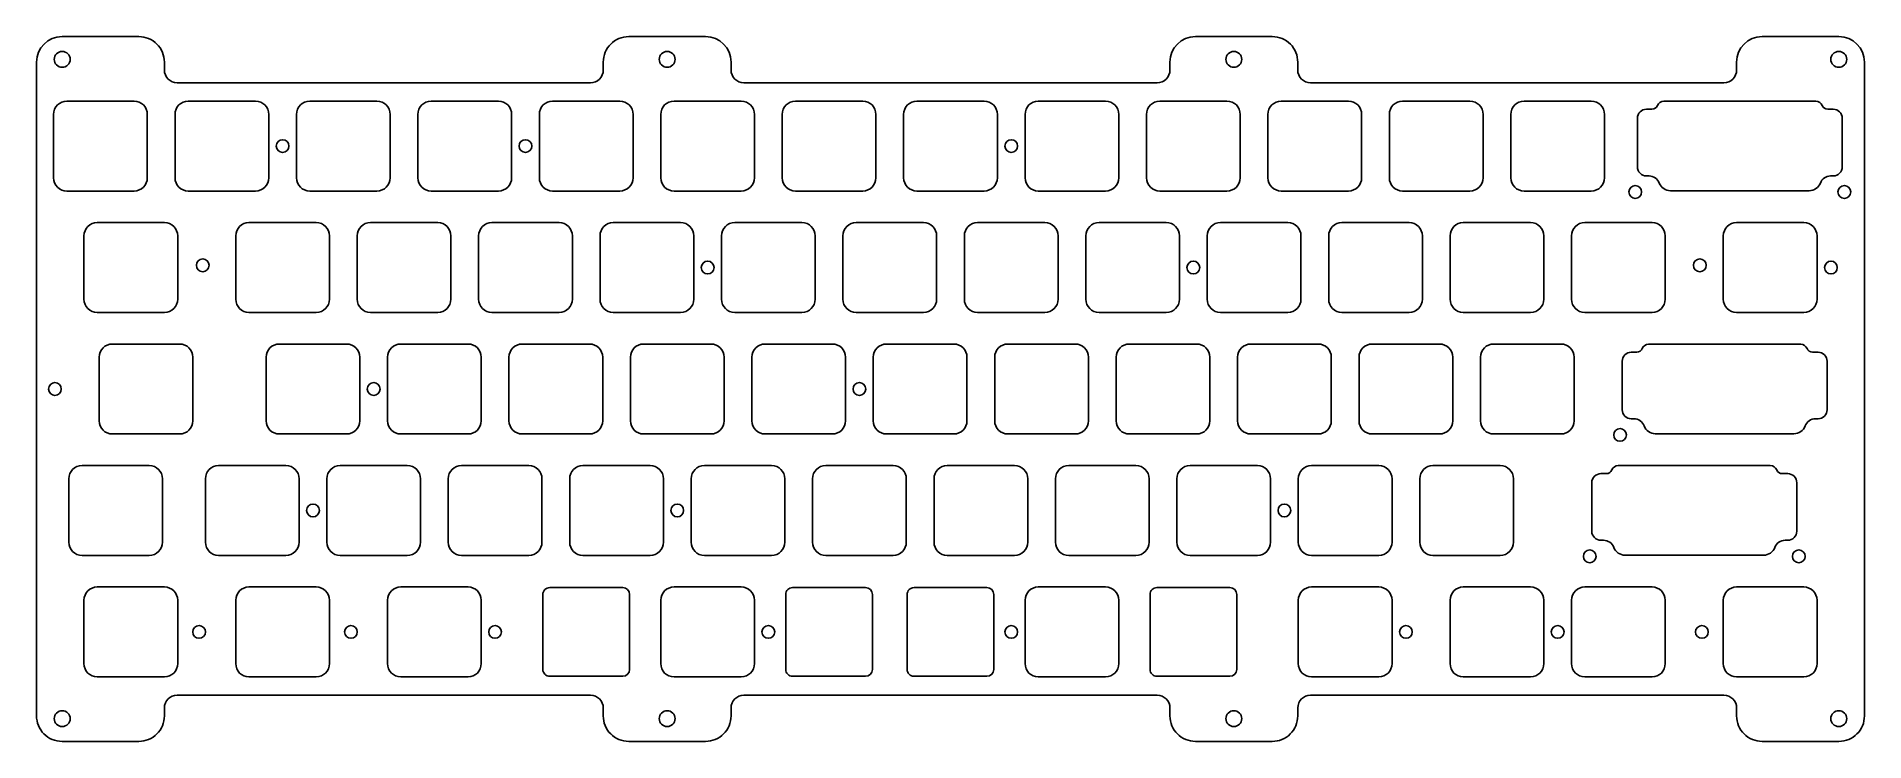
# Model space of a CAD drawing. Header units: millimetres. Extents: x -10 to 277, y -93 to 17.
import ezdxf

# ---------------------------------------------------------------- set-up
doc = ezdxf.new("R2010")
doc.units = ezdxf.units.MM
doc.header["$MEASUREMENT"] = 0
doc.layers.add('BLACK', color=7, linetype='CONTINUOUS')
doc.layers.add('Edge.Cuts', color=53, linetype='CONTINUOUS')

msp = doc.modelspace()

# ---------------------------------------------------------------- linework, layer by layer
at = {"layer": 'BLACK', "linetype": 'Continuous'}
for p, q in [((6.025031, 17.175069), (-6.031957, 17.175069)), ((94.925031, 17.175046), (82.875, 17.175046)), ((183.825031, 17.175023), (171.775031, 17.175023)), ((272.724931, 17.175023), (260.675031, 17.175023)), ((-10.025, 13.175074), (-10.025, -86.224978)), ((10.025, 11.925074), (10.025, 13.160652)), ((78.875, 13.175074), (78.875, 11.924974)), ((98.925, 11.925074), (98.925, 13.175074)), ((167.775, 13.174974), (167.775, 11.924974)), ((187.825, 11.925074), (187.825, 13.149777)), ((256.675, 13.174974), (256.675, 11.924974)), ((276.724973, -89.375126), (276.724973, 13.182457)), ((76.866546, 9.925023), (12.025131, 9.925023)), ((165.766546, 9.925023), (100.925131, 9.925023)), ((254.666546, 9.925023), (189.825131, 9.925023)), ((5.275, 7.05), (-5.275001, 7.05)), ((24.325, 7.05), (13.775, 7.05)), ((43.375, 7.05), (32.825, 7.05)), ((62.425, 7.05), (51.875, 7.05)), ((81.475, 7.05), (70.925, 7.05)), ((100.525, 7.05), (89.975, 7.05)), ((119.575, 7.05), (109.025, 7.05)), ((138.625, 7.05), (128.075, 7.05)), ((157.675, 7.05), (147.125, 7.05)), ((176.725, 7.05), (166.175, 7.05)), ((195.775, 7.05), (185.225, 7.05)), ((214.825, 7.05), (204.275, 7.05)), ((233.875, 7.05), (223.325, 7.05)), ((-7.35, 4.975001), (-7.35, -4.975001)), ((7.35, 4.975), (7.35, -4.975)), ((11.7, 4.975), (11.7, -4.975)), ((26.4, 4.975), (26.4, -4.975)), ((30.75, 4.975), (30.75, -4.975)), ((45.45, 4.975), (45.45, -4.975)), ((49.8, 4.975), (49.8, -4.975)), ((64.5, 4.975), (64.5, -4.975)), ((68.85, 4.975), (68.85, -4.975)), ((83.55, 4.975), (83.55, -4.975)), ((87.9, 4.975), (87.9, -4.975)), ((102.6, 4.975), (102.6, -4.975)), ((106.95, 4.975), (106.95, -4.975)), ((121.65, 4.975), (121.65, -4.975)), ((126, 4.975), (126, -4.975)), ((140.7, 4.975), (140.7, -4.975)), ((145.05, 4.975), (145.05, -4.975)), ((159.75, 4.975), (159.75, -4.975)), ((164.1, 4.975), (164.1, -4.975)), ((178.8, 4.975), (178.8, -4.975)), ((183.15, 4.975), (183.15, -4.975)), ((197.85, 4.975), (197.85, -4.975)), ((202.2, 4.975), (202.2, -4.975)), ((216.9, 4.975), (216.9, -4.975)), ((221.25, 4.975), (221.25, -4.975)), ((235.95, 4.975), (235.95, -4.975)), ((5.275, -7.05), (-5.275, -7.05)), ((24.325, -7.05), (13.775, -7.05)), ((43.375, -7.05), (32.825, -7.05)), ((62.425, -7.05), (51.875, -7.05)), ((81.475, -7.05), (70.925, -7.05)), ((100.525, -7.05), (89.975, -7.05)), ((119.575, -7.05), (109.025, -7.05)), ((138.625, -7.05), (128.075, -7.05)), ((157.675, -7.05), (147.125, -7.05)), ((176.725, -7.05), (166.175, -7.05)), ((195.775, -7.05), (185.225, -7.05)), ((214.825, -7.05), (204.275, -7.05)), ((233.875, -7.05), (223.325, -7.05)), ((-2.587499, -14.074999), (-2.587499, -24.025001)), ((10.0375, -12), (-0.5125, -12)), ((12.1125, -14.075), (12.112501, -14.075)), ((12.112501, -14.075), (12.112501, -24.025)), ((21.225, -14.075), (21.225, -24.025)), ((33.85, -12), (23.3, -12)), ((35.925, -14.075), (35.925, -24.025)), ((40.275, -14.075), (40.275, -24.025)), ((52.9, -12), (42.35, -12)), ((54.975, -14.075), (54.975, -24.025)), ((59.325, -14.075), (59.325, -24.025)), ((71.95, -12), (61.4, -12)), ((74.025, -14.075), (74.025, -24.025)), ((78.375, -14.075), (78.375, -24.025)), ((91, -12), (80.45, -12)), ((93.075, -14.075), (93.075, -24.025)), ((97.425, -14.075), (97.425, -24.025)), ((110.05, -12), (99.5, -12)), ((112.125, -14.075), (112.125, -24.025)), ((116.475, -14.075), (116.475, -24.025)), ((129.1, -12), (118.55, -12)), ((131.175, -14.075), (131.175, -24.025)), ((135.525, -14.075), (135.525, -24.025)), ((148.15, -12), (137.6, -12)), ((150.225, -14.075), (150.225, -24.025)), ((154.575, -14.075), (154.575, -24.025)), ((167.2, -12), (156.65, -12)), ((169.275, -14.075), (169.275, -24.025)), ((173.625, -14.075), (173.625, -24.025)), ((186.25, -12), (175.7, -12)), ((188.325, -14.075), (188.325, -24.025)), ((192.675, -14.075), (192.675, -24.025)), ((205.3, -12), (194.75, -12)), ((207.375, -14.075), (207.375, -24.025)), ((211.725, -14.075), (211.725, -24.025)), ((224.35, -12), (213.8, -12)), ((226.425, -14.075), (226.425, -24.025)), ((230.775, -14.075), (230.775, -24.025)), ((243.4, -12), (232.85, -12)), ((245.475, -14.075), (245.475, -24.025)), ((10.0375, -26.1), (-0.5125, -26.1)), ((33.85, -26.1), (23.3, -26.1)), ((52.9, -26.1), (42.35, -26.1)), ((71.95, -26.1), (61.4, -26.1)), ((91, -26.1), (80.45, -26.1)), ((110.05, -26.1), (99.5, -26.1)), ((129.1, -26.1), (118.55, -26.1)), ((148.15, -26.1), (137.6, -26.1)), ((167.2, -26.1), (156.65, -26.1)), ((186.25, -26.1), (175.7, -26.1)), ((205.3, -26.1), (194.75, -26.1)), ((224.35, -26.1), (213.8, -26.1)), ((243.4, -26.1), (232.85, -26.1)), ((12.41875, -31.05), (1.868749, -31.05)), ((38.6125, -31.05), (28.0625, -31.05)), ((57.6625, -31.05), (47.1125, -31.05)), ((76.7125, -31.05), (66.1625, -31.05)), ((95.7625, -31.05), (85.2125, -31.05)), ((114.8125, -31.05), (104.2625, -31.05)), ((133.8625, -31.05), (123.3125, -31.05)), ((152.9125, -31.05), (142.3625, -31.05)), ((171.9625, -31.05), (161.4125, -31.05)), ((191.0125, -31.05), (180.4625, -31.05)), ((210.0625, -31.05), (199.5125, -31.05)), ((229.1125, -31.05), (218.5625, -31.05)), ((-0.20625, -33.125), (-0.20625, -43.075001)), ((14.49375, -33.125), (14.49375, -43.075)), ((25.9875, -33.125), (25.9875, -43.075)), ((40.6875, -33.125), (40.6875, -43.075)), ((45.0375, -33.125), (45.0375, -43.075)), ((59.7375, -33.125), (59.7375, -43.075)), ((64.0875, -33.125), (64.0875, -43.075)), ((78.7875, -33.125), (78.7875, -43.075)), ((83.1375, -33.125), (83.1375, -43.075)), ((97.8375, -33.125), (97.8375, -43.075)), ((102.1875, -33.125), (102.1875, -43.075)), ((116.8875, -33.125), (116.8875, -43.075)), ((121.2375, -33.125), (121.2375, -43.075)), ((135.9375, -33.125), (135.9375, -43.075)), ((140.2875, -33.125), (140.2875, -43.075)), ((154.9875, -33.125), (154.9875, -43.075)), ((159.3375, -33.125), (159.3375, -43.075)), ((174.0375, -33.125), (174.0375, -43.075)), ((178.3875, -33.125), (178.3875, -43.075)), ((193.0875, -33.125), (193.0875, -43.075)), ((197.4375, -33.125), (197.4375, -43.075)), ((212.1375, -33.125), (212.1375, -43.075)), ((216.4875, -33.125), (216.4875, -43.075)), ((231.1875, -33.125), (231.1875, -43.075)), ((12.41875, -45.15), (1.86875, -45.15)), ((38.6125, -45.15), (28.0625, -45.15)), ((57.6625, -45.15), (47.1125, -45.15)), ((76.7125, -45.15), (66.1625, -45.15)), ((95.7625, -45.15), (85.2125, -45.15)), ((114.8125, -45.15), (104.2625, -45.15)), ((133.8625, -45.15), (123.3125, -45.15)), ((152.9125, -45.15), (142.3625, -45.15)), ((171.9625, -45.15), (161.4125, -45.15)), ((191.0125, -45.15), (180.4625, -45.15)), ((210.0625, -45.15), (199.5125, -45.15)), ((229.1125, -45.15), (218.5625, -45.15)), ((7.656226, -50.099999), (-2.893775, -50.099999)), ((29.087476, -50.099999), (18.537516, -50.099999)), ((48.1375, -50.1), (37.5875, -50.1)), ((67.1875, -50.1), (56.6375, -50.1)), ((86.2375, -50.1), (75.6875, -50.1)), ((105.2875, -50.1), (94.7375, -50.1)), ((124.3375, -50.1), (113.7875, -50.1)), ((143.3875, -50.1), (132.8375, -50.1)), ((162.4375, -50.1), (151.8875, -50.1)), ((181.4875, -50.1), (170.9375, -50.1)), ((200.5375, -50.1), (189.9875, -50.1)), ((219.5875, -50.1), (209.0375, -50.1)), ((-4.968774, -52.174998), (-4.968774, -62.124999)), ((9.731226, -52.174999), (9.731226, -62.124999)), ((16.4625, -52.175019), (16.4625, -62.134768)), ((31.162476, -52.174999), (31.1625, -52.174999)), ((31.1625, -52.174999), (31.1625, -62.124999)), ((35.5125, -52.175), (35.5125, -62.125)), ((50.2125, -52.175), (50.2125, -62.125)), ((54.5625, -52.175), (54.5625, -62.125)), ((69.2625, -52.175), (69.2625, -62.125)), ((73.6125, -52.175), (73.6125, -62.125)), ((88.3125, -52.175), (88.3125, -62.125)), ((92.6625, -52.175), (92.6625, -62.125)), ((107.3625, -52.175), (107.3625, -62.125)), ((111.7125, -52.175), (111.7125, -62.125)), ((126.4125, -52.175), (126.4125, -62.125)), ((130.7625, -52.175), (130.7625, -62.125)), ((145.4625, -52.175), (145.4625, -62.125)), ((149.8125, -52.175), (149.8125, -62.125)), ((164.5125, -52.175), (164.5125, -62.125)), ((168.8625, -52.175), (168.8625, -62.125)), ((183.5625, -52.175), (183.5625, -62.125)), ((187.9125, -52.175), (187.9125, -62.125)), ((202.6125, -52.175), (202.6125, -62.125)), ((206.9625, -52.175), (206.9625, -62.125)), ((221.6625, -52.175), (221.6625, -62.125)), ((7.656226, -64.199999), (-2.893775, -64.199999)), ((29.077707, -64.199999), (18.537476, -64.199999)), ((48.1375, -64.2), (37.5875, -64.2)), ((67.1875, -64.2), (56.6375, -64.2)), ((86.2375, -64.2), (75.6875, -64.2)), ((105.2875, -64.2), (94.7375, -64.2)), ((124.3375, -64.2), (113.7875, -64.2)), ((143.3875, -64.2), (132.8375, -64.2)), ((162.4375, -64.2), (151.8875, -64.2)), ((181.4875, -64.2), (170.9375, -64.2)), ((200.5375, -64.2), (189.9875, -64.2)), ((219.5875, -64.2), (209.0375, -64.2)), ((-2.587499, -71.225), (-2.587499, -81.175001)), ((10.037501, -69.15), (-0.5125, -69.15)), ((12.112501, -71.225), (12.112501, -81.175)), ((21.225, -71.225), (21.225, -81.175001)), ((33.85, -69.15), (23.299999, -69.15)), ((35.925, -71.225), (35.925, -81.175)), ((45.0375, -71.225), (45.0375, -81.175001)), ((57.6625, -69.15), (47.112499, -69.15)), ((59.7375, -71.225), (59.7375, -81.175)), ((69.4, -82.075), (69.4, -70.325)), ((70.475, -69.25), (81.925, -69.25)), ((83, -70.325), (83, -82.075)), ((87.9, -71.225), (87.9, -81.175001)), ((100.525, -69.15), (89.974999, -69.15)), ((102.6, -71.225), (102.6, -81.175)), ((107.5, -82.075), (107.5, -70.325)), ((108.575, -69.25), (120.025, -69.25)), ((121.1, -70.325), (121.1, -82.075)), ((126.55, -82.075), (126.55, -70.325)), ((127.625, -69.25), (139.075, -69.25)), ((140.15, -70.325), (140.15, -82.075)), ((145.05, -71.225), (145.05, -81.175001)), ((157.675, -69.15), (147.124999, -69.15)), ((159.75, -71.225), (159.75, -81.175)), ((164.65, -82.075), (164.65, -70.325)), ((165.725, -69.25), (177.175, -69.25)), ((178.25, -70.325), (178.25, -82.075)), ((187.9125, -71.225), (187.9125, -81.175001)), ((200.5375, -69.15), (189.987499, -69.15)), ((202.6125, -71.225), (202.6125, -81.175)), ((211.725, -71.225), (211.725, -81.175001)), ((224.35, -69.15), (213.799999, -69.15)), ((226.425, -71.225), (226.425, -81.175)), ((230.775, -71.225), (230.775, -81.175001)), ((243.4, -69.15), (232.849999, -69.15)), ((245.475, -71.225), (245.475, -81.175)), ((254.5875, -71.225), (254.5875, -81.175001)), ((267.2125, -69.15), (256.662499, -69.15)), ((269.2875, -71.225), (269.2875, -81.175)), ((81.925, -83.15), (70.475, -83.15)), ((120.025, -83.15), (108.575, -83.15)), ((139.075, -83.15), (127.625, -83.15)), ((177.175, -83.15), (165.725, -83.15)), ((10.037501, -83.25), (-0.512499, -83.25)), ((33.85, -83.25), (23.3, -83.25)), ((57.6625, -83.25), (47.1125, -83.25)), ((100.525, -83.25), (89.975, -83.25)), ((157.675, -83.25), (147.125, -83.25)), ((200.5375, -83.25), (189.9875, -83.25)), ((224.35, -83.25), (213.8, -83.25)), ((243.4, -83.25), (232.85, -83.25)), ((267.2125, -83.25), (256.6625, -83.25)), ((-10.025, -86.224978), (-10.02493, -89.342032)), ((10.025, -89.375026), (10.025, -88.125026)), ((12.025031, -86.124977), (76.875131, -86.124977)), ((78.875, -88.142814), (78.875, -89.356596)), ((98.925, -89.375026), (98.925, -88.125026)), ((100.925031, -86.124977), (165.775131, -86.124977)), ((167.775, -88.142814), (167.775, -89.374926)), ((187.825, -89.375026), (187.825, -88.125026)), ((189.825031, -86.124977), (254.675131, -86.124977)), ((256.675, -88.142814), (256.675, -89.374926)), ((-6.024869, -93.375023), (6.025, -93.375023)), ((82.875131, -93.375), (94.925, -93.375)), ((171.775031, -93.374977), (183.81337, -93.374977)), ((260.675031, -93.374977), (272.724973, -93.374977))]:
    msp.add_line(p, q, dxfattribs=at)
at = {"layer": 'BLACK'}
for centre, radius in [((-6, 13.600046), 1.25), ((88.9, 13.600046), 1.25), ((177.8, 13.600046), 1.25), ((272.7, 13.600046), 1.25), ((28.575, 0), 1), ((66.675, 0), 1), ((142.875, 0), 1), ((16.04875, -18.7), 1), ((95.25, -19.05), 1), ((171.45, -19.05), 1), ((250.9012, -18.7), 1), ((-7.14375, -38.1), 1), ((42.8625, -38.1), 1), ((119.0625, -38.1), 1), ((33.3375, -57.15), 1), ((90.4875, -57.15), 1), ((185.7375, -57.15), 1), ((15.478125, -76.2), 1), ((39.290625, -76.2), 1), ((61.9125, -76.2), 1), ((104.775, -76.2), 1), ((142.875, -76.2), 1), ((204.7875, -76.2), 1), ((228.6, -76.2), 1), ((251.221875, -76.2), 1), ((-6, -89.8), 1.25), ((88.9, -89.8), 1.25), ((177.8, -89.8), 1.25), ((272.7, -89.8), 1.25)]:
    msp.add_circle(centre, radius, dxfattribs=at)
for centre, radius, start, end in [((-6.025069, 13.175074), 3.999931, 90.09866336, 180), ((6.025031, 13.175074), 3.999995, 359.79341936, 90), ((82.874931, 13.175074), 3.999931, 89.99901164, 180), ((94.925031, 13.175074), 3.999972, 0, 90), ((171.775031, 13.174974), 4.000031, 90, 180), ((183.825031, 13.174974), 4.000049, 359.63908154, 90), ((260.675031, 13.174974), 4.000031, 90, 180), ((272.724931, 13.174974), 4.000049, 0.10718483, 90), ((12.025031, 11.924974), 1.999951, 179.99713514, 270.00286486), ((76.875031, 11.924974), 1.999969, 269.75691816, 0), ((100.925031, 11.924974), 1.999951, 179.99713514, 270.00286486), ((165.775031, 11.924974), 1.999969, 269.75691816, 0), ((189.825031, 11.924974), 1.999951, 179.99713514, 270.00286486), ((254.675031, 11.924974), 1.999969, 269.75691816, 0), ((-5.275001, 4.975001), 2.074999, 90, 180), ((5.275, 4.975), 2.075, 0, 90), ((13.775, 4.975), 2.075, 90, 180), ((24.325, 4.975), 2.075, 0, 90), ((32.825, 4.975), 2.075, 90, 180), ((43.375, 4.975), 2.075, 0, 90), ((51.875, 4.975), 2.075, 90, 180), ((62.425, 4.975), 2.075, 0, 90), ((70.925, 4.975), 2.075, 90, 180), ((81.475, 4.975), 2.075, 0, 90), ((89.975, 4.975), 2.075, 90, 180), ((100.525, 4.975), 2.075, 0, 90), ((109.025, 4.975), 2.075, 90, 180), ((119.575, 4.975), 2.075, 0, 90), ((128.075, 4.975), 2.075, 90, 180), ((138.625, 4.975), 2.075, 0, 90), ((147.125, 4.975), 2.075, 90, 180), ((157.675, 4.975), 2.075, 0, 90), ((166.175, 4.975), 2.075, 90, 180), ((176.725, 4.975), 2.075, 0, 90), ((185.225, 4.975), 2.075, 90, 180), ((195.775, 4.975), 2.075, 0, 90), ((204.275, 4.975), 2.075, 90, 180), ((214.825, 4.975), 2.075, 0, 90), ((223.325, 4.975), 2.075, 90, 180), ((233.875, 4.975), 2.075, 0, 90), ((-5.275001, -4.975001), 2.074999, 180, 270.00002761), ((5.275, -4.975), 2.075, 270, 0), ((13.775, -4.975), 2.075, 180, 270), ((24.325, -4.975), 2.075, 270, 0), ((32.825, -4.975), 2.075, 180, 270), ((43.375, -4.975), 2.075, 270, 0), ((51.875, -4.975), 2.075, 180, 270), ((62.425, -4.975), 2.075, 270, 0), ((70.925, -4.975), 2.075, 180, 270), ((81.475, -4.975), 2.075, 270, 0), ((89.975, -4.975), 2.075, 180, 270), ((100.525, -4.975), 2.075, 270, 0), ((109.025, -4.975), 2.075, 180, 270), ((119.575, -4.975), 2.075, 270, 0), ((128.075, -4.975), 2.075, 180, 270), ((138.625, -4.975), 2.075, 270, 0), ((147.125, -4.975), 2.075, 180, 270), ((157.675, -4.975), 2.075, 270, 0), ((166.175, -4.975), 2.075, 180, 270), ((176.725, -4.975), 2.075, 270, 0), ((185.225, -4.975), 2.075, 180, 270), ((195.775, -4.975), 2.075, 270, 0), ((204.275, -4.975), 2.075, 180, 270), ((214.825, -4.975), 2.075, 270, 0), ((223.325, -4.975), 2.075, 180, 270), ((233.875, -4.975), 2.075, 270, 0), ((-0.5125, -14.074999), 2.074999, 90, 180), ((10.0375, -14.075), 2.075, 0, 90), ((23.3, -14.075), 2.075, 90, 180), ((33.85, -14.075), 2.075, 0, 90), ((42.35, -14.075), 2.075, 90, 180), ((52.9, -14.075), 2.075, 0, 90), ((61.4, -14.075), 2.075, 90, 180), ((71.95, -14.075), 2.075, 0, 90), ((80.45, -14.075), 2.075, 90, 180), ((91, -14.075), 2.075, 0, 90), ((99.5, -14.075), 2.075, 90, 180), ((110.05, -14.075), 2.075, 0, 90), ((118.55, -14.075), 2.075, 90, 180), ((129.1, -14.075), 2.075, 0, 90), ((137.6, -14.075), 2.075, 90, 180), ((148.15, -14.075), 2.075, 0, 90), ((156.65, -14.075), 2.075, 90, 180), ((167.2, -14.075), 2.075, 0, 90), ((175.7, -14.075), 2.075, 90, 180), ((186.25, -14.075), 2.075, 0, 90), ((194.75, -14.075), 2.075, 90, 180), ((205.3, -14.075), 2.075, 0, 90), ((213.8, -14.075), 2.075, 90, 180), ((224.35, -14.075), 2.075, 0, 90), ((232.85, -14.075), 2.075, 90, 180), ((243.4, -14.075), 2.075, 0, 90), ((-0.5125, -24.025001), 2.074999, 180, 270), ((10.0375, -24.025), 2.075001, 270, 0), ((23.3, -24.025), 2.075, 180, 270), ((33.85, -24.025), 2.075, 270, 0), ((42.35, -24.025), 2.075, 180, 270), ((52.9, -24.025), 2.075, 270, 0), ((61.4, -24.025), 2.075, 180, 270), ((71.95, -24.025), 2.075, 270, 0), ((80.45, -24.025), 2.075, 180, 270), ((91, -24.025), 2.075, 270, 0), ((99.5, -24.025), 2.075, 180, 270), ((110.05, -24.025), 2.075, 270, 0), ((118.55, -24.025), 2.075, 180, 270), ((129.1, -24.025), 2.075, 270, 0), ((137.6, -24.025), 2.075, 180, 270), ((148.15, -24.025), 2.075, 270, 0), ((156.65, -24.025), 2.075, 180, 270), ((167.2, -24.025), 2.075, 270, 0), ((175.7, -24.025), 2.075, 180, 270), ((186.25, -24.025), 2.075, 270, 0), ((194.75, -24.025), 2.075, 180, 270), ((205.3, -24.025), 2.075, 270, 0), ((213.8, -24.025), 2.075, 180, 270), ((224.35, -24.025), 2.075, 270, 0), ((232.85, -24.025), 2.075, 180, 270), ((243.4, -24.025), 2.075, 270, 0), ((1.868754, -33.125004), 2.075004, 90.00013806, 179.99988955), ((12.41875, -33.125), 2.075, 0, 90), ((28.0625, -33.125), 2.075, 90, 180), ((38.6125, -33.125), 2.075, 0, 90), ((47.1125, -33.125), 2.075, 90, 180), ((57.6625, -33.125), 2.075, 0, 90), ((66.1625, -33.125), 2.075, 90, 180), ((76.7125, -33.125), 2.075, 0, 90), ((85.2125, -33.125), 2.075, 90, 180), ((95.7625, -33.125), 2.075, 0, 90), ((104.2625, -33.125), 2.075, 90, 180), ((114.8125, -33.125), 2.075, 0, 90), ((123.3125, -33.125), 2.075, 90, 180), ((133.8625, -33.125), 2.075, 0, 90), ((142.3625, -33.125), 2.075, 90, 180), ((152.9125, -33.125), 2.075, 0, 90), ((161.4125, -33.125), 2.075, 90, 180), ((171.9625, -33.125), 2.075, 0, 90), ((180.4625, -33.125), 2.075, 90, 180), ((191.0125, -33.125), 2.075, 0, 90), ((199.5125, -33.125), 2.075, 90, 180), ((210.0625, -33.125), 2.075, 0, 90), ((218.5625, -33.125), 2.075, 90, 180), ((229.1125, -33.125), 2.075, 0, 90), ((1.868752, -43.074998), 2.075002, 180.00008284, 269.99994478), ((12.41875, -43.075), 2.075, 270, 0), ((28.0625, -43.075), 2.075, 180, 270), ((38.6125, -43.075), 2.075, 270, 0), ((47.1125, -43.075), 2.075, 180, 270), ((57.6625, -43.075), 2.075, 270, 0), ((66.1625, -43.075), 2.075, 180, 270), ((76.7125, -43.075), 2.075, 270, 0), ((85.2125, -43.075), 2.075, 180, 270), ((95.7625, -43.075), 2.075, 270, 0), ((104.2625, -43.075), 2.075, 180, 270), ((114.8125, -43.075), 2.075, 270, 0), ((123.3125, -43.075), 2.075, 180, 270), ((133.8625, -43.075), 2.075, 270, 0), ((142.3625, -43.075), 2.075, 180, 270), ((152.9125, -43.075), 2.075, 270, 0), ((161.4125, -43.075), 2.075, 180, 270), ((171.9625, -43.075), 2.075, 270, 0), ((180.4625, -43.075), 2.075, 180, 270), ((191.0125, -43.075), 2.075, 270, 0), ((199.5125, -43.075), 2.075, 180, 270), ((210.0625, -43.075), 2.075, 270, 0), ((218.5625, -43.075), 2.075, 180, 270), ((229.1125, -43.075), 2.075, 270, 0), ((-2.893775, -52.174998), 2.074999, 90, 180), ((7.656226, -52.174999), 2.075, 0, 90), ((18.537516, -52.175019), 2.075016, 90, 180), ((29.087476, -52.174999), 2.075, 0, 90), ((37.5875, -52.175), 2.075, 90, 180), ((48.1375, -52.175), 2.075, 0, 90), ((56.6375, -52.175), 2.075, 90, 180), ((67.1875, -52.175), 2.075, 0, 90), ((75.6875, -52.175), 2.075, 90, 180), ((86.2375, -52.175), 2.075, 0, 90), ((94.7375, -52.175), 2.075, 90, 180), ((105.2875, -52.175), 2.075, 0, 90), ((113.7875, -52.175), 2.075, 90, 180), ((124.3375, -52.175), 2.075, 0, 90), ((132.8375, -52.175), 2.075, 90, 180), ((143.3875, -52.175), 2.075, 0, 90), ((151.8875, -52.175), 2.075, 90, 180), ((162.4375, -52.175), 2.075, 0, 90), ((170.9375, -52.175), 2.075, 90, 180), ((181.4875, -52.175), 2.075, 0, 90), ((189.9875, -52.175), 2.075, 90, 180), ((200.5375, -52.175), 2.075, 0, 90), ((209.0375, -52.175), 2.075, 90, 180), ((219.5875, -52.175), 2.075, 0, 90), ((-2.893775, -62.125), 2.074999, 179.99997239, 270), ((7.656226, -62.124999), 2.075, 270, 0), ((18.537476, -62.124999), 2.075, 180.2697469, 270), ((29.087476, -62.124999), 2.075024, 269.73025622, 0), ((37.5875, -62.125), 2.075, 180, 270), ((48.1375, -62.125), 2.075, 270, 0), ((56.6375, -62.125), 2.075, 180, 270), ((67.1875, -62.125), 2.075, 270, 0), ((75.6875, -62.125), 2.075, 180, 270), ((86.2375, -62.125), 2.075, 270, 0), ((94.7375, -62.125), 2.075, 180, 270), ((105.2875, -62.125), 2.075, 270, 0), ((113.7875, -62.125), 2.075, 180, 270), ((124.3375, -62.125), 2.075, 270, 0), ((132.8375, -62.125), 2.075, 180, 270), ((143.3875, -62.125), 2.075, 270, 0), ((151.8875, -62.125), 2.075, 180, 270), ((162.4375, -62.125), 2.075, 270, 0), ((170.9375, -62.125), 2.075, 180, 270), ((181.4875, -62.125), 2.075, 270, 0), ((189.9875, -62.125), 2.075, 180, 270), ((200.5375, -62.125), 2.075, 270, 0), ((209.0375, -62.125), 2.075, 180, 270), ((219.5875, -62.125), 2.075, 270, 0), ((-0.512495, -71.225004), 2.075004, 90.00013806, 179.99988955), ((10.037501, -71.225), 2.075, 0, 90), ((23.300004, -71.225004), 2.075004, 90.00013806, 179.99988955), ((33.85, -71.225), 2.075, 0, 90), ((47.112504, -71.225004), 2.075004, 90.00013806, 179.99988955), ((57.6625, -71.225), 2.075, 0, 90), ((70.474999, -70.324999), 1.074999, 89.9999467, 180.0000533), ((81.925, -70.325), 1.075, 0, 90), ((89.975004, -71.225004), 2.075004, 90.00013806, 179.99988955), ((100.525, -71.225), 2.075, 0, 90), ((108.574999, -70.324999), 1.074999, 89.9999467, 180.0000533), ((120.025, -70.325), 1.075, 0, 90), ((127.624999, -70.324999), 1.074999, 89.9999467, 180.0000533), ((139.075, -70.325), 1.075, 0, 90), ((147.125004, -71.225004), 2.075004, 90.00013806, 179.99988955), ((157.675, -71.225), 2.075, 0, 90), ((165.724999, -70.324999), 1.074999, 89.9999467, 180.0000533), ((177.175, -70.325), 1.075, 0, 90), ((189.987504, -71.225004), 2.075004, 90.00013806, 179.99988955), ((200.5375, -71.225), 2.075, 0, 90), ((213.800004, -71.225004), 2.075004, 90.00013806, 179.99988955), ((224.35, -71.225), 2.075, 0, 90), ((232.850004, -71.225004), 2.075004, 90.00013806, 179.99988955), ((243.4, -71.225), 2.075, 0, 90), ((256.662504, -71.225004), 2.075004, 90.00013806, 179.99988955), ((267.2125, -71.225), 2.075, 0, 90), ((-0.512497, -81.174998), 2.075002, 180.00008284, 269.99994478), ((10.037501, -81.175), 2.075, 270, 0), ((23.300002, -81.174998), 2.075002, 180.00008284, 269.99994478), ((33.85, -81.175), 2.075, 270, 0), ((47.112502, -81.174998), 2.075002, 180.00008284, 269.99994478), ((57.6625, -81.175), 2.075, 270, 0), ((70.474999, -82.075001), 1.074999, 179.9999467, 270.0000533), ((81.925, -82.075), 1.075, 270, 0), ((89.975002, -81.174998), 2.075002, 180.00008284, 269.99994478), ((100.525, -81.175), 2.075, 270, 0), ((108.574999, -82.075001), 1.074999, 179.9999467, 270.0000533), ((120.025, -82.075), 1.075, 270, 0), ((127.624999, -82.075001), 1.074999, 179.9999467, 270.0000533), ((139.075, -82.075), 1.075, 270, 0), ((147.125002, -81.174998), 2.075002, 180.00008284, 269.99994478), ((157.675, -81.175), 2.075, 270, 0), ((165.724999, -82.075001), 1.074999, 179.9999467, 270.0000533), ((177.175, -82.075), 1.075, 270, 0), ((189.987502, -81.174998), 2.075002, 180.00008284, 269.99994478), ((200.5375, -81.175), 2.075, 270, 0), ((213.800002, -81.174998), 2.075002, 180.00008284, 269.99994478), ((224.35, -81.175), 2.075, 270, 0), ((232.850002, -81.174998), 2.075002, 180.00008284, 269.99994478), ((243.4, -81.175), 2.075, 270, 0), ((256.662502, -81.174998), 2.075002, 180.00008284, 269.99994478), ((267.2125, -81.175), 2.075, 270, 0), ((12.025031, -88.125026), 2.000031, 90, 180), ((76.875031, -88.125026), 2.000049, 359.49041687, 89.99713528), ((100.925031, -88.125026), 2.000031, 90, 180), ((165.775031, -88.125026), 2.000049, 359.49041687, 89.99713528), ((189.825031, -88.125026), 2.000031, 90, 180), ((254.675031, -88.125026), 2.000049, 359.49041687, 89.99713528), ((-6.024869, -89.374826), 4.000197, 179.53027824, 270), ((6.025031, -89.375026), 3.999969, 269.99955596, 0), ((82.875131, -89.374826), 4.000174, 179.73888484, 270), ((94.925031, -89.375026), 3.999969, 269.99955595, 0), ((171.775031, -89.375026), 3.999951, 179.99856759, 270), ((183.825031, -89.375026), 3.999969, 269.83296691, 0), ((260.675031, -89.375026), 3.999951, 179.99856759, 270), ((272.725131, -89.375126), 3.999842, 269.99773673, 0)]:
    msp.add_arc(centre, radius, start, end, dxfattribs=at)
at = {"layer": 'Edge.Cuts', "linetype": 'CONTINUOUS'}
for p, q in [((242.52436, 5.77544), (243.38997, 5.77544)), ((245.24718, 7.0276), (269.10242, 7.0276)), ((270.95963, 5.77544), (271.82524, 5.77544)), ((241.09936, -3.25044), (241.09936, 4.35044)), ((273.25024, 4.35044), (273.25024, -3.25044)), ((242.9284, -4.67544), (242.52436, -4.67544)), ((271.82524, -4.67544), (271.4212, -4.67544)), ((268.0503, -7.01191), (246.2993, -7.01191)), ((254.5875, -14.075), (254.5875, -24.025001)), ((267.2125, -12), (256.662499, -12)), ((269.2875, -14.075), (269.2875, -24.025)), ((267.2125, -26.1), (256.6625, -26.1)), ((242.86593, -31.0724), (266.72117, -31.0724)), ((238.71811, -41.35044), (238.71811, -33.74956)), ((240.14311, -32.32456), (241.00872, -32.32456)), ((268.57838, -32.32456), (269.44399, -32.32456)), ((270.86899, -33.74956), (270.86899, -41.35044)), ((240.54715, -42.77544), (240.14311, -42.77544)), ((269.44399, -42.77544), (269.03995, -42.77544)), ((265.66905, -45.11191), (243.91805, -45.11191)), ((235.38061, -51.37456), (236.24622, -51.37456)), ((238.10343, -50.1224), (261.95867, -50.1224)), ((263.81588, -51.37456), (264.68149, -51.37456)), ((233.95561, -60.40044), (233.95561, -52.79956)), ((266.10649, -52.79956), (266.10649, -60.40044)), ((235.78465, -61.82544), (235.38061, -61.82544)), ((264.68149, -61.82544), (264.27745, -61.82544)), ((260.90655, -64.16191), (239.15555, -64.16191))]:
    msp.add_line(p, q, dxfattribs=at)
at = {"layer": 'Edge.Cuts'}
for centre in [(240.775, -7.2), (273.575, -7.2), (271.4625, -19.05), (238.39375, -45.3), (233.63125, -64.35), (266.43125, -64.35)]:
    msp.add_circle(centre, 1, dxfattribs=at)
for centre, radius, start, end in [((242.52436, 4.35044), 1.425, 90, 180), ((243.38997, 6.70385), 0.928411, -90, -22.02270195), ((245.2472, 5.9526), 1.075006, 90.00106597, 157.97610066), ((269.1024, 5.9526), 1.075, 22.02389934, 89.99893403), ((270.9596, 6.7039), 0.92846, -157.97374324, -89.99814868), ((271.82524, 4.35044), 1.425, 0, 90), ((242.52436, -3.25044), 1.425, -180, -90), ((242.92841, -6.40037), 1.72493, 20.54597615, 90.00033216), ((271.4212, -6.4004), 1.724938, 90, 159.45340178), ((271.8252, -3.2504), 1.42504, -89.99839174, -0.00160826), ((246.29931, -5.13696), 1.87495, -159.45407657, -90.00030559), ((268.0503, -5.137), 1.874943, -90, -20.54506499), ((256.6625, -14.075), 2.075, 90.00002761, 180), ((267.2125, -14.075), 2.075, 0, 90), ((256.6625, -24.025), 2.075, -179.99997239, -90), ((267.2125, -24.025), 2.075, -90, 0), ((242.86595, -32.1474), 1.075006, 90.00106597, 157.97610066), ((266.72115, -32.1474), 1.075, 22.02389934, 89.99893403), ((240.14311, -33.74956), 1.425, 90, 180), ((241.00872, -31.39615), 0.928411, -90, -22.02270195), ((268.57835, -31.3961), 0.92846, -157.97374324, -89.99814868), ((269.44399, -33.74956), 1.425, 0, 90), ((240.14311, -41.35044), 1.425, -180, -90), ((240.54716, -44.50037), 1.72493, 20.54597615, 90.00033216), ((269.03995, -44.5004), 1.724938, 90, 159.45340178), ((269.44395, -41.3504), 1.42504, -89.99839174, -0.00160826), ((243.91806, -43.23696), 1.87495, -159.45407657, -90.00030559), ((265.66905, -43.237), 1.874943, -90, -20.54506499), ((235.38061, -52.79956), 1.425, 90, 180), ((236.24622, -50.44615), 0.928411, -90, -22.02270195), ((238.10345, -51.1974), 1.075006, 90.00106597, 157.97610066), ((261.95865, -51.1974), 1.075, 22.02389934, 89.99893403), ((263.81585, -50.4461), 0.92846, -157.97374324, -89.99814868), ((264.68149, -52.79956), 1.425, 0, 90), ((235.38061, -60.40044), 1.425, -180, -90), ((235.78466, -63.55037), 1.72493, 20.54597615, 90.00033216), ((239.15556, -62.28696), 1.87495, -159.45407657, -90.00030559), ((260.90655, -62.287), 1.874943, -90, -20.54506499), ((264.27745, -63.5504), 1.724938, 90, 159.45340178), ((264.68145, -60.4004), 1.42504, -89.99839174, -0.00160826)]:
    msp.add_arc(centre, radius, start, end, dxfattribs=at)

doc.saveas('drawing.dxf')
